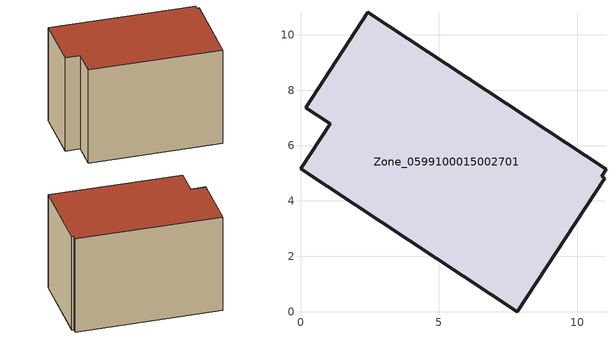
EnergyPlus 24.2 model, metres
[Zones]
Zone_0599100015002701
 floor ground (C_G): 10.88,4.89 10.99,4.81 7.84,0 0,5.17 1.07,6.79 0.19,7.36 2.44,10.81 11.04,5.15 z0.78
 wall outside (C_F): 10.99,4.81 10.88,4.89 11.04,5.15 2.44,10.81 0.19,7.36 1.07,6.79 0,5.17 7.84,0 10.99,4.81 z0.78:8.06
 roof outside (C_R): 10.88,4.89 11.04,5.15 2.44,10.81 0.19,7.36 1.07,6.79 0,5.17 7.84,0 10.99,4.81 z8.06
[BUILDING]
Pand.0599100015002701: North Axis=0; Terrain=City; Loads Convergence Tolerance Value=0.04; Temperature Convergence Tolerance Value=0.4; Solar Distribution=FullExterior; Maximum Number of Warmup Days=25; Minimum Number of Warmup Days=1
[Site:Location]
Rotterdam.The.Hague.AP_ZH_NLD Design_Conditions: Latitude=51.96; Longitude=4.45; Time Zone=1; Elevation=-4.5
[SITE:GROUNDTEMPERATURE:BUILDINGSURFACE]
18, 18, 18, 18, 18, 18, 18, 18, 18, 18, 18, 18
[MATERIAL] Thermal Absorptance=0.9; Solar Absorptance=0.7; Visible Absorptance=0.7
Name | Roughness | Thickness | Conductivity | Density | Specific Heat
G.TI.1965-1974 | MediumSmooth | 0.15 | 0.882353 | 540 | 1210
F.TI.1965-1974 | Rough | 0.3 | 0.697674 | 1920 | 840
R.TI.1965-1974 | MediumRough | 0.2 | 0.232558 | 1500 | 1000
[CONSTRUCTION]
C_G: G.TI.1965-1974
C_F: F.TI.1965-1974
C_R: R.TI.1965-1974
[ZONE]
Zone_0599100015002701: Type=1; Multiplier=1; Ceiling Height=Autocalculate; Volume=Autocalculate; Floor Area=autocalculate; Part of Total Floor Area=Yes
[ZONEINFILTRATION:DESIGNFLOWRATE]
Infil_Zone_0599100015002701: Zone or ZoneList or Space or SpaceList=Zone_0599100015002701; Schedule=AlwaysOn; Design Flow Rate Calculation Method=Flow/Area; Flow Rate per Floor Area=0.003; Constant Term Coefficient=1; Temperature Term Coefficient=0; Velocity Term Coefficient=0; Velocity Squared Term Coefficient=0
[HVACTEMPLATE:ZONE:IDEALLOADSAIRSYSTEM]
Zone_0599100015002701: Maximum Heating Supply Air Temperature=50; Minimum Cooling Supply Air Temperature=13; Maximum Heating Supply Air Humidity Ratio=0.0156; Minimum Cooling Supply Air Humidity Ratio=0.0077; Heating Limit=NoLimit; Cooling Limit=NoLimit; Dehumidification Control Type=ConstantSensibleHeatRatio; Cooling Sensible Heat Ratio=0.7; Dehumidification Setpoint=60; Humidification Control Type=None; Humidification Setpoint=30; Outdoor Air Method=None; Outdoor Air Flow Rate per Person=0.00944; Outdoor Air Flow Rate per Zone Floor Area=0; Outdoor Air Flow Rate per Zone=0; Demand Controlled Ventilation Type=None; Outdoor Air Economizer Type=NoEconomizer; Heat Recovery Type=None; Sensible Heat Recovery Effectiveness=0.7; Latent Heat Recovery Effectiveness=0.65
[ZONECONTROL:THERMOSTAT]
ThermostatControl_Zone_0599100015002701: Zone or ZoneList=Zone_0599100015002701; Control Type Schedule=DualSetpointControlType; Control 1=Thermostat_Zone_0599100015002701; Temperature Difference Between Cutout And Setpoint=0
[THERMOSTATSETPOINT:DUALSETPOINT]
Thermostat_Zone_0599100015002701: Heating Setpoint Temperature Schedule=HeatingSetpoint_Zone_0599100015002701; Cooling Setpoint Temperature Schedule=CoolingSetpoint_Zone_0599100015002701
[SCHEDULE:COMPACT]
HeatingSetpoint_Zone_0599100015002701: Through: 12/31, For: AllDays, Until: 24:00, 21
CoolingSetpoint_Zone_0599100015002701: Through: 12/31, For: AllDays, Until: 24:00, 24
DualSetpointControlType: Through: 12/31, For: AllDays, Until: 24:00, 4
AlwaysOn: Through: 12/31, For: AllDays, Until: 24:00, 1
